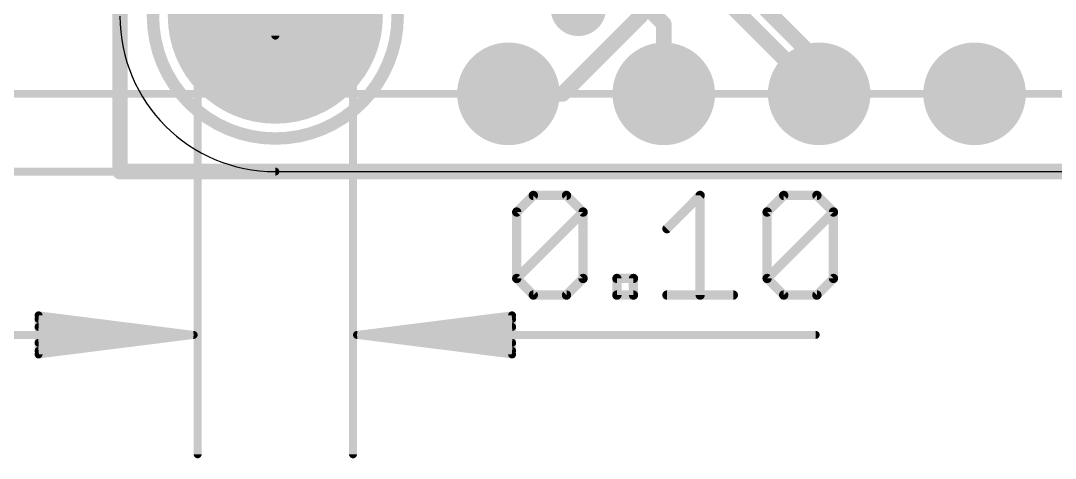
# Model space of a CAD drawing. Extents: x -11.5 to 69.1, y -5.3 to 31.9.
# Drawn here: x -1.62 to 15.29, y -4.68 to 2.46 of the extents above; entities that cross this region are included whole.
import ezdxf

# ---------------------------------------------------------------- set-up
doc = ezdxf.new("R2010")
doc.units = 0
for name, color, linetype in [('1', 12, 'CONTINUOUS'), ('16', 132, 'CONTINUOUS'), ('17', 110, 'CONTINUOUS'), ('18', 110, 'CONTINUOUS'), ('20', 53, 'CONTINUOUS'), ('21', 40, 'CONTINUOUS'), ('47', 253, 'CONTINUOUS')]:
    doc.layers.add(name, color=color, linetype=linetype)

# ---------------------------------------------------------------- blocks, each defined once
blk = doc.blocks.new('ROUNDP')
at = {"const_width": 0.5}
blk.add_lwpolyline([(0, -0.25, 1), (0, 0.25, 1), (0, -0.25)], format="xyb", dxfattribs=at)
blk = doc.blocks.new('ROUNDV')
at = {"const_width": 0.5}
blk.add_lwpolyline([(0, -0.25, 1), (0, 0.25, 1), (0, -0.25)], format="xyb", dxfattribs=at)

msp = doc.modelspace()

# ---------------------------------------------------------------- linework, layer by layer
at = {"layer": '1', "const_width": 0.254}
for points in [[(0, 22.86), (0, 0)], [(8.509, 4.318), (8.509, 2.54)], [(9.8688, 2.8312), (11.43, 1.27)], [(8.509, 2.54), (7.239, 1.27)], [(6.35, 1.27), (6.477, 1.27)], [(7.239, 1.27), (6.35, 1.27)], [(0, 0), (60.452, 0)]]:
    msp.add_lwpolyline(points, dxfattribs=at)
at = {"layer": '1', "const_width": 0.127}
for points in [[(8.4455, 2.54, 1), (8.5725, 2.54)], [(8.5539, 2.4951, 1), (8.4641, 2.5849)], [(6.35, 1.3335, 1), (6.35, 1.2065)], [(6.35, 1.3335, 1), (6.35, 1.2065)], [(6.477, 1.2065, 1), (6.477, 1.3335)], [(7.1941, 1.3149, 1), (7.2839, 1.2251)], [(7.239, 1.2065, 1), (7.239, 1.3335)], [(11.3851, 1.2251, 1), (11.4749, 1.3149)], [(0, 0.0635, 1), (0, -0.0635)], [(-0.0635, 0, 1), (0.0635, 0)]]:
    msp.add_lwpolyline(points, format="xyb", dxfattribs=at)
at = {"layer": '16', "const_width": 0.254}
for points in [[(0, 22.86), (0, 0)], [(8.89, 2.413), (7.493, 3.81)], [(10.414, 2.794), (11.43, 1.778)], [(8.89, 1.27), (8.89, 2.413)], [(11.43, 1.778), (11.43, 1.27)], [(0, 0), (60.706, 0)]]:
    msp.add_lwpolyline(points, dxfattribs=at)
at = {"layer": '16', "const_width": 0.127}
for points in [[(8.9535, 2.413, 1), (8.8265, 2.413)], [(8.8451, 2.3681, 1), (8.9349, 2.4579)], [(11.4935, 1.778, 1), (11.3665, 1.778)], [(11.3851, 1.7331, 1), (11.4749, 1.8229)], [(8.8265, 1.27, 1), (8.9535, 1.27)], [(11.3665, 1.27, 1), (11.4935, 1.27)], [(0, 0.0635, 1), (0, -0.0635)], [(-0.0635, 0, 1), (0.0635, 0)]]:
    msp.add_lwpolyline(points, format="xyb", dxfattribs=at)
at = {"layer": '20'}
msp.add_line((2.54, 0), (57.785, 0), dxfattribs=at)
msp.add_arc((2.54, 2.54), 2.54, 180, 270, dxfattribs=at)
at = {"layer": '21', "const_width": 0.2032}
msp.add_lwpolyline([(2.54, 0.54, 1), (2.54, 4.54, 1), (2.54, 0.54)], format="xyb", dxfattribs=at)
at = {"layer": '47'}
for points, const_width in [([(2.54, 2.2208), (2.54, 2.8592)], 0.13), ([(1.27, 2.54), (1.27, -4.617)], 0.13), ([(3.81, 2.54), (3.81, -4.617)], 0.13), ([(25.4, 1.27), (-8.046, 1.27)], 0.13), ([(2.54, 0), (-11.094, 0)], 0.13), ([(2.54, 0), (-4.617, 0)], 0.13), ([(6.4862, -0.6605), (6.7574, -0.3893)], 0.1524), ([(6.7574, -0.3893), (7.2997, -0.3893)], 0.1524), ([(7.2997, -0.3893), (7.5709, -0.6605)], 0.1524), ([(8.9419, -0.9316), (9.4843, -0.3893)], 0.1524), ([(9.4843, -0.3893), (9.4843, -2.0163)], 0.1524), ([(10.5791, -0.6605), (10.8503, -0.3893)], 0.1524), ([(10.8503, -0.3893), (11.3926, -0.3893)], 0.1524), ([(11.3926, -0.3893), (11.6638, -0.6605)], 0.1524), ([(6.4862, -1.7451), (6.4862, -0.6605)], 0.1524), ([(6.4862, -1.7451), (7.5709, -0.6605)], 0.1524), ([(7.5709, -0.6605), (7.5709, -1.7451)], 0.1524), ([(10.5791, -1.7451), (10.5791, -0.6605)], 0.1524), ([(10.5791, -1.7451), (11.6638, -0.6605)], 0.1524), ([(11.6638, -0.6605), (11.6638, -1.7451)], 0.1524), ([(6.7574, -2.0163), (6.4862, -1.7451)], 0.1524), ([(7.5709, -1.7451), (7.2997, -2.0163)], 0.1524), ([(8.1234, -2.0163), (8.1234, -1.7451)], 0.1524), ([(8.1234, -1.7451), (8.3945, -1.7451)], 0.1524), ([(8.3945, -1.7451), (8.3945, -2.0163)], 0.1524), ([(10.8503, -2.0163), (10.5791, -1.7451)], 0.1524), ([(11.6638, -1.7451), (11.3926, -2.0163)], 0.1524), ([(7.2997, -2.0163), (6.7574, -2.0163)], 0.1524), ([(8.3945, -2.0163), (8.1234, -2.0163)], 0.1524), ([(8.9419, -2.0163), (10.0266, -2.0163)], 0.1524), ([(11.3926, -2.0163), (10.8503, -2.0163)], 0.1524), ([(1.205, -2.667), (-1.33, -2.3478)], 0.13), ([(-1.33, -2.3478), (-1.33, -2.9862)], 0.13), ([(1.205, -2.667), (-1.33, -2.407)], 0.13), ([(3.875, -2.667), (6.41, -2.3478)], 0.13), ([(3.875, -2.667), (6.41, -2.407)], 0.13), ([(6.41, -2.3478), (6.41, -2.9862)], 0.13), ([(1.205, -2.667), (-1.33, -2.537)], 0.13), ([(3.875, -2.667), (6.41, -2.537)], 0.13), ([(1.205, -2.667), (-3.93, -2.667)], 0.13), ([(-1.33, -2.9862), (1.205, -2.667)], 0.13), ([(-1.33, -2.797), (1.205, -2.667)], 0.13), ([(-1.33, -2.927), (1.205, -2.667)], 0.13), ([(3.875, -2.667), (11.3728, -2.667)], 0.13), ([(6.41, -2.9862), (3.875, -2.667)], 0.13), ([(6.41, -2.797), (3.875, -2.667)], 0.13), ([(6.41, -2.927), (3.875, -2.667)], 0.13)]:
    msp.add_lwpolyline(points, dxfattribs=dict(at, const_width=const_width))
for points, const_width in [([(2.5075, 2.2208, 1), (2.5725, 2.2208)], 0.065), ([(2.54, -0.0325, 1), (2.54, 0.0325)], 0.065), ([(2.54, -0.0325, 1), (2.54, 0.0325)], 0.065), ([(6.7574, -0.3512, 1), (6.7574, -0.4274)], 0.0762), ([(6.7843, -0.4163, 1), (6.7304, -0.3624)], 0.0762), ([(7.3266, -0.3624, 1), (7.2728, -0.4163)], 0.0762), ([(7.2997, -0.4274, 1), (7.2997, -0.3512)], 0.0762), ([(9.5224, -0.3893, 1), (9.4462, -0.3893)], 0.0762), ([(9.5112, -0.4163, 1), (9.4573, -0.3624)], 0.0762), ([(10.8503, -0.3512, 1), (10.8503, -0.4274)], 0.0762), ([(10.8772, -0.4163, 1), (10.8233, -0.3624)], 0.0762), ([(11.4195, -0.3624, 1), (11.3656, -0.4163)], 0.0762), ([(11.3926, -0.4274, 1), (11.3926, -0.3512)], 0.0762), ([(6.5243, -0.6605, 1), (6.4481, -0.6605)], 0.0762), ([(6.4593, -0.6335, 1), (6.5131, -0.6874)], 0.0762), ([(7.609, -0.6605, 1), (7.5328, -0.6605)], 0.0762), ([(7.5978, -0.6874, 1), (7.5439, -0.6335)], 0.0762), ([(7.5439, -0.6874, 1), (7.5978, -0.6335)], 0.0762), ([(10.5521, -0.6335, 1), (10.606, -0.6874)], 0.0762), ([(10.6172, -0.6605, 1), (10.541, -0.6605)], 0.0762), ([(11.7019, -0.6605, 1), (11.6257, -0.6605)], 0.0762), ([(11.6907, -0.6874, 1), (11.6368, -0.6335)], 0.0762), ([(11.6368, -0.6874, 1), (11.6907, -0.6335)], 0.0762), ([(8.915, -0.9047, 1), (8.9689, -0.9586)], 0.0762), ([(6.5131, -1.7182, 1), (6.4593, -1.7721)], 0.0762), ([(6.4593, -1.7182, 1), (6.5131, -1.7721)], 0.0762), ([(7.5978, -1.7721, 1), (7.5439, -1.7182)], 0.0762), ([(8.1615, -1.7451, 1), (8.0853, -1.7451)], 0.0762), ([(8.1234, -1.707, 1), (8.1234, -1.7832)], 0.0762), ([(8.4326, -1.7451, 1), (8.3564, -1.7451)], 0.0762), ([(8.3945, -1.7832, 1), (8.3945, -1.707)], 0.0762), ([(10.606, -1.7182, 1), (10.5521, -1.7721)], 0.0762), ([(10.5521, -1.7182, 1), (10.606, -1.7721)], 0.0762), ([(11.6907, -1.7721, 1), (11.6368, -1.7182)], 0.0762), ([(6.4481, -1.7451, 1), (6.5243, -1.7451)], 0.0762), ([(7.5328, -1.7451, 1), (7.609, -1.7451)], 0.0762), ([(10.541, -1.7451, 1), (10.6172, -1.7451)], 0.0762), ([(11.6257, -1.7451, 1), (11.7019, -1.7451)], 0.0762), ([(6.7574, -1.9782, 1), (6.7574, -2.0544)], 0.0762), ([(6.7304, -2.0432, 1), (6.7843, -1.9894)], 0.0762), ([(7.2728, -1.9894, 1), (7.3266, -2.0432)], 0.0762), ([(7.2997, -2.0544, 1), (7.2997, -1.9782)], 0.0762), ([(8.1234, -1.9782, 1), (8.1234, -2.0544)], 0.0762), ([(8.0853, -2.0163, 1), (8.1615, -2.0163)], 0.0762), ([(8.3564, -2.0163, 1), (8.4326, -2.0163)], 0.0762), ([(8.3945, -2.0544, 1), (8.3945, -1.9782)], 0.0762), ([(8.9419, -1.9782, 1), (8.9419, -2.0544)], 0.0762), ([(9.4462, -2.0163, 1), (9.5224, -2.0163)], 0.0762), ([(10.0266, -2.0544, 1), (10.0266, -1.9782)], 0.0762), ([(10.8503, -1.9782, 1), (10.8503, -2.0544)], 0.0762), ([(10.8233, -2.0432, 1), (10.8772, -1.9894)], 0.0762), ([(11.3656, -1.9894, 1), (11.4195, -2.0432)], 0.0762), ([(11.3926, -2.0544, 1), (11.3926, -1.9782)], 0.0762), ([(-1.3259, -2.3155, 1), (-1.3341, -2.38)], 0.065), ([(-1.2975, -2.3478, 1), (-1.3625, -2.3478)], 0.065), ([(-1.3267, -2.3747, 1), (-1.3333, -2.4393)], 0.065), ([(6.4425, -2.3478, 1), (6.3775, -2.3478)], 0.065), ([(6.4141, -2.38, 1), (6.4059, -2.3155)], 0.065), ([(6.4133, -2.4393, 1), (6.4067, -2.3747)], 0.065), ([(-1.3283, -2.5045, 1), (-1.3317, -2.5695)], 0.065), ([(6.4117, -2.5695, 1), (6.4083, -2.5045)], 0.065), ([(1.2091, -2.6992, 1), (1.2009, -2.6348)], 0.065), ([(1.2009, -2.6992, 1), (1.2091, -2.6348)], 0.065), ([(1.2083, -2.6993, 1), (1.2017, -2.6347)], 0.065), ([(1.2017, -2.6993, 1), (1.2083, -2.6347)], 0.065), ([(1.2033, -2.6995, 1), (1.2067, -2.6345)], 0.065), ([(1.2067, -2.6995, 1), (1.2033, -2.6345)], 0.065), ([(1.205, -2.6995, 1), (1.205, -2.6345)], 0.065), ([(3.875, -2.6345, 1), (3.875, -2.6995)], 0.065), ([(3.8791, -2.6348, 1), (3.8709, -2.6992)], 0.065), ([(3.8733, -2.6345, 1), (3.8767, -2.6995)], 0.065), ([(3.8767, -2.6345, 1), (3.8733, -2.6995)], 0.065), ([(3.8783, -2.6347, 1), (3.8717, -2.6993)], 0.065), ([(3.8717, -2.6347, 1), (3.8783, -2.6993)], 0.065), ([(3.8709, -2.6348, 1), (3.8791, -2.6992)], 0.065), ([(11.3728, -2.6995, 1), (11.3728, -2.6345)], 0.065), ([(-1.3317, -2.7645, 1), (-1.3283, -2.8295)], 0.065), ([(-1.3333, -2.8947, 1), (-1.3267, -2.9593)], 0.065), ([(6.4067, -2.9593, 1), (6.4133, -2.8947)], 0.065), ([(6.4083, -2.8295, 1), (6.4117, -2.7645)], 0.065), ([(-1.3341, -2.954, 1), (-1.3259, -3.0185)], 0.065), ([(-1.3625, -2.9862, 1), (-1.2975, -2.9862)], 0.065), ([(6.3775, -2.9862, 1), (6.4425, -2.9862)], 0.065), ([(6.4059, -3.0185, 1), (6.4141, -2.954)], 0.065), ([(1.2375, -4.617, 1), (1.3025, -4.617)], 0.065), ([(3.7775, -4.617, 1), (3.8425, -4.617)], 0.065)]:
    msp.add_lwpolyline(points, format="xyb", dxfattribs=dict(at, const_width=const_width))

# ---------------------------------------------------------------- block references
at = {"layer": '17', "rotation": 270}
for p, xscale, yscale in [((2.54, 2.54), 3.516, 3.516), ((2.54, 2.54), 3.516, 3.516), ((6.35, 1.27), 1.6764, 1.6764), ((6.35, 1.27), 1.6764, 1.6764), ((8.89, 1.27), 1.6764, 1.6764), ((8.89, 1.27), 1.6764, 1.6764), ((11.43, 1.27), 1.6764, 1.6764), ((11.43, 1.27), 1.6764, 1.6764), ((13.97, 1.27), 1.6764, 1.6764), ((13.97, 1.27), 1.6764, 1.6764)]:
    msp.add_blockref('ROUNDP', p, dxfattribs=dict(at, xscale=xscale, yscale=yscale))
at = {"layer": '18', "xscale": 0.9064, "yscale": 0.9064}
msp.add_blockref('ROUNDV', (7.493, 2.667), dxfattribs=at)
msp.add_blockref('ROUNDV', (7.493, 2.667), dxfattribs=at)

doc.saveas('drawing.dxf')
